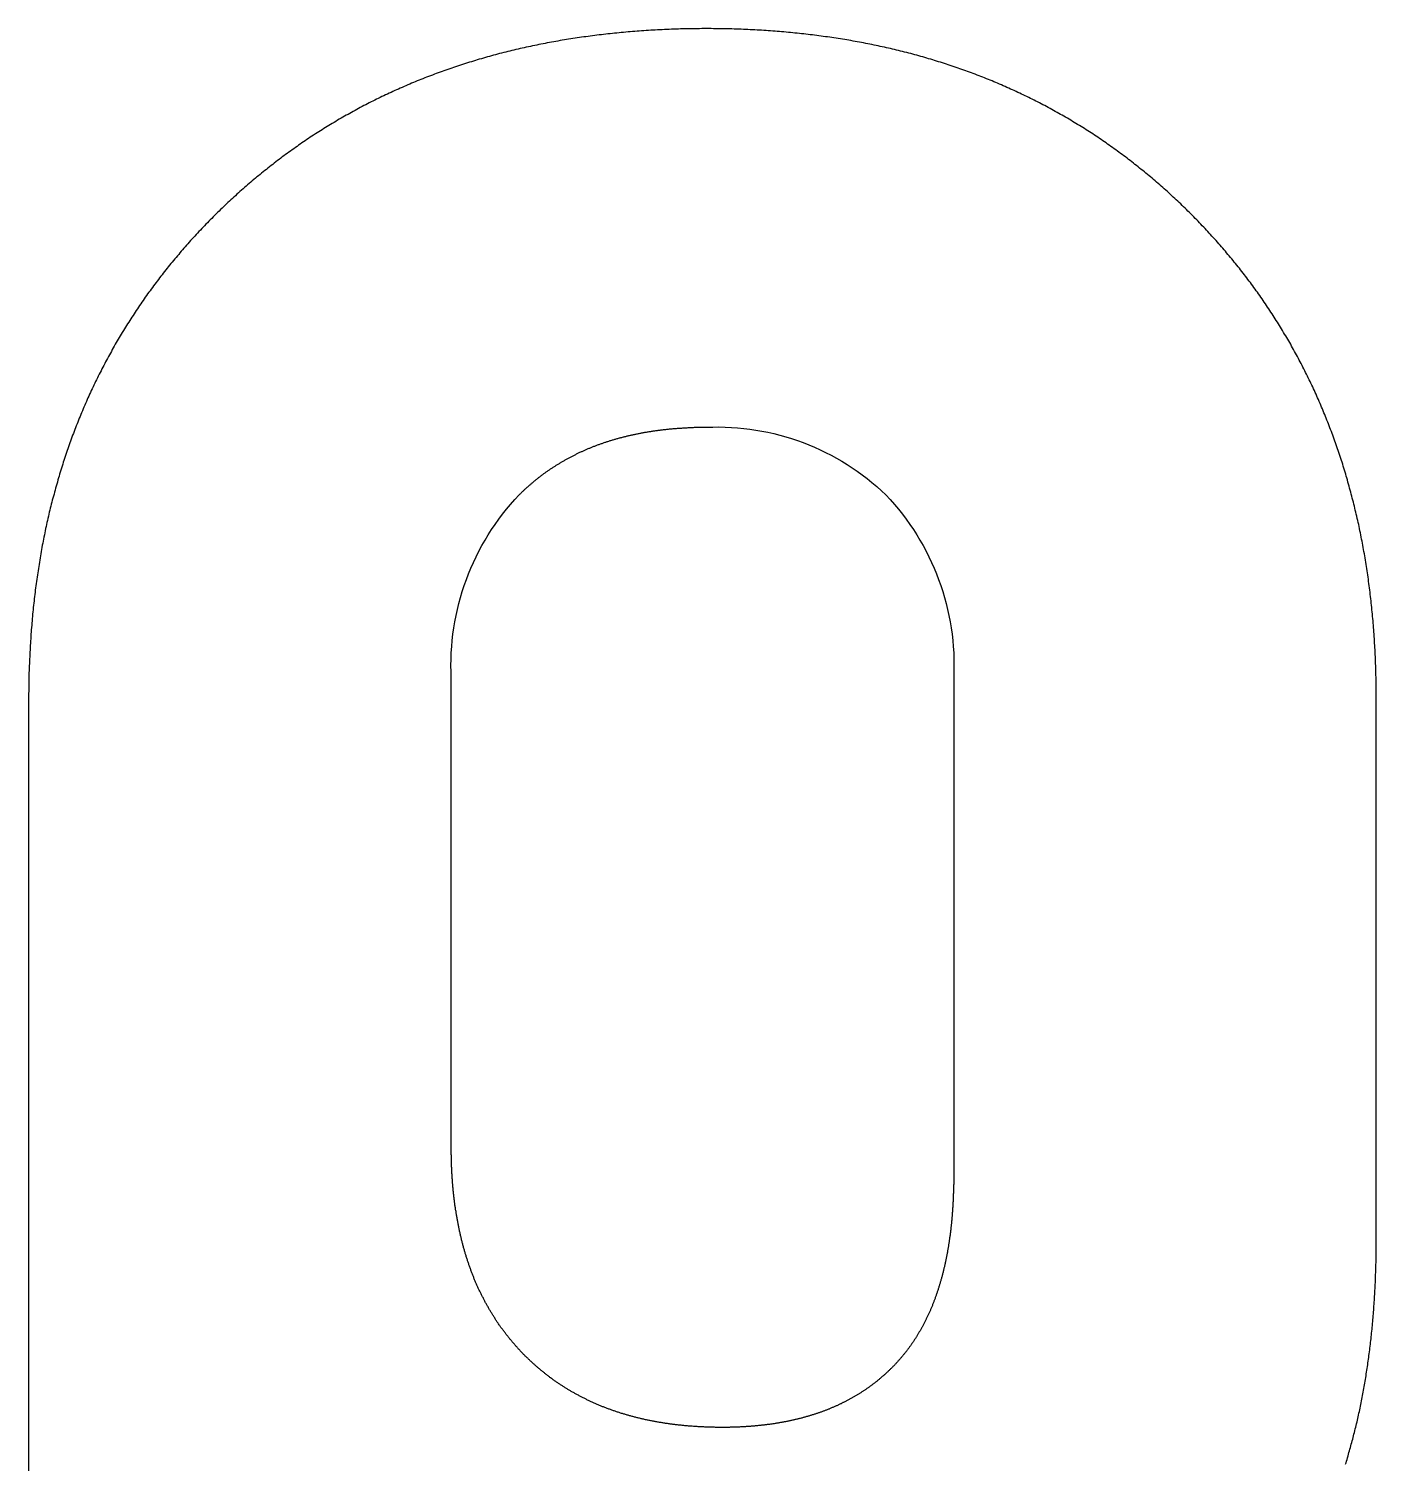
# Model space of a CAD drawing. Header units: millimetres. Extents: x -1211 to -100, y -1155 to 1320.
# Drawn here: x -261.18 to -249.1, y -605.46 to -592.61 of the extents above; entities that cross this region are included whole.
import ezdxf

# ---------------------------------------------------------------- set-up
doc = ezdxf.new("R2010")
doc.units = ezdxf.units.MM
doc.layers.get('0').update_dxf_attribs({"lineweight": 25, "true_color": 0xffffff})

msp = doc.modelspace()

# ---------------------------------------------------------------- linework, layer by layer
at = {"color": 5, "true_color": 0x0000ff, "flags": 128}
msp.add_lwpolyline([(-249.379, -605.472), (-249.375, -605.458), (-249.37, -605.443), (-249.366, -605.428), (-249.362, -605.413), (-249.357, -605.398), (-249.353, -605.383), (-249.349, -605.368), (-249.344, -605.353), (-249.34, -605.338), (-249.336, -605.323), (-249.332, -605.308), (-249.328, -605.293), (-249.323, -605.278), (-249.319, -605.262), (-249.315, -605.247), (-249.311, -605.232), (-249.308, -605.217), (-249.304, -605.201), (-249.3, -605.186), (-249.296, -605.171), (-249.292, -605.155), (-249.288, -605.14), (-249.285, -605.124), (-249.281, -605.109), (-249.277, -605.093), (-249.274, -605.078), (-249.27, -605.062), (-249.267, -605.046), (-249.263, -605.031), (-249.26, -605.015), (-249.256, -604.999), (-249.253, -604.984), (-249.25, -604.968), (-249.246, -604.952), (-249.243, -604.936), (-249.24, -604.921), (-249.237, -604.905), (-249.234, -604.889), (-249.231, -604.873), (-249.228, -604.857), (-249.225, -604.841), (-249.222, -604.825), (-249.219, -604.809), (-249.216, -604.793), (-249.213, -604.776), (-249.21, -604.76), (-249.207, -604.744), (-249.204, -604.728), (-249.202, -604.712), (-249.199, -604.695), (-249.196, -604.679), (-249.194, -604.663), (-249.191, -604.646), (-249.189, -604.63), (-249.186, -604.614), (-249.184, -604.597), (-249.181, -604.581), (-249.179, -604.564), (-249.176, -604.548), (-249.174, -604.531), (-249.172, -604.514), (-249.17, -604.498), (-249.167, -604.481), (-249.165, -604.464), (-249.163, -604.448), (-249.161, -604.431), (-249.159, -604.414), (-249.157, -604.397), (-249.155, -604.381), (-249.153, -604.364), (-249.151, -604.347), (-249.149, -604.33), (-249.148, -604.313), (-249.146, -604.296), (-249.144, -604.279), (-249.142, -604.262), (-249.141, -604.245), (-249.139, -604.228), (-249.137, -604.211), (-249.136, -604.193), (-249.134, -604.176), (-249.133, -604.159), (-249.131, -604.142), (-249.13, -604.124), (-249.129, -604.107), (-249.127, -604.09), (-249.126, -604.072), (-249.125, -604.055), (-249.123, -604.037), (-249.122, -604.02), (-249.121, -604.002), (-249.12, -603.985), (-249.119, -603.967), (-249.118, -603.95), (-249.117, -603.932), (-249.116, -603.915), (-249.115, -603.897), (-249.114, -603.879), (-249.113, -603.861), (-249.112, -603.844), (-249.112, -603.826), (-249.111, -603.808), (-249.11, -603.79), (-249.11, -603.772), (-249.109, -603.754), (-249.108, -603.736), (-249.108, -603.718), (-249.107, -603.7), (-249.107, -603.682), (-249.106, -603.664), (-249.106, -603.646), (-249.106, -603.628), (-249.105, -603.61), (-249.105, -603.592), (-249.105, -603.573), (-249.105, -603.555), (-249.104, -603.537), (-249.104, -603.519), (-249.104, -603.5), (-249.104, -603.482), (-249.104, -603.464), (-249.104, -598.606), (-249.104, -598.585), (-249.104, -598.565), (-249.104, -598.544), (-249.105, -598.523), (-249.105, -598.502), (-249.105, -598.481), (-249.105, -598.461), (-249.106, -598.44), (-249.106, -598.419), (-249.107, -598.399), (-249.107, -598.378), (-249.108, -598.357), (-249.108, -598.337), (-249.109, -598.316), (-249.11, -598.296), (-249.111, -598.276), (-249.112, -598.255), (-249.112, -598.235), (-249.113, -598.214), (-249.114, -598.194), (-249.115, -598.174), (-249.116, -598.153), (-249.118, -598.133), (-249.119, -598.113), (-249.12, -598.093), (-249.121, -598.073), (-249.123, -598.053), (-249.124, -598.033), (-249.126, -598.013), (-249.127, -597.993), (-249.129, -597.973), (-249.13, -597.953), (-249.132, -597.933), (-249.133, -597.913), (-249.135, -597.893), (-249.137, -597.873), (-249.139, -597.853), (-249.141, -597.834), (-249.143, -597.814), (-249.145, -597.794), (-249.147, -597.774), (-249.149, -597.755), (-249.151, -597.735), (-249.153, -597.716), (-249.156, -597.696), (-249.158, -597.677), (-249.16, -597.657), (-249.163, -597.638), (-249.165, -597.618), (-249.168, -597.599), (-249.17, -597.58), (-249.173, -597.56), (-249.175, -597.541), (-249.178, -597.522), (-249.181, -597.502), (-249.184, -597.483), (-249.187, -597.464), (-249.189, -597.445), (-249.192, -597.426), (-249.195, -597.407), (-249.198, -597.388), (-249.202, -597.369), (-249.205, -597.35), (-249.208, -597.331), (-249.211, -597.312), (-249.215, -597.293), (-249.218, -597.274), (-249.221, -597.255), (-249.225, -597.236), (-249.228, -597.218), (-249.232, -597.199), (-249.236, -597.18), (-249.239, -597.162), (-249.243, -597.143), (-249.247, -597.124), (-249.251, -597.106), (-249.254, -597.087), (-249.258, -597.069), (-249.262, -597.05), (-249.266, -597.032), (-249.27, -597.013), (-249.275, -596.995), (-249.279, -596.976), (-249.283, -596.958), (-249.287, -596.94), (-249.292, -596.922), (-249.296, -596.903), (-249.3, -596.885), (-249.305, -596.867), (-249.309, -596.849), (-249.314, -596.831), (-249.319, -596.813), (-249.323, -596.795), (-249.328, -596.777), (-249.333, -596.759), (-249.338, -596.741), (-249.343, -596.723), (-249.348, -596.705), (-249.353, -596.687), (-249.358, -596.669), (-249.363, -596.651), (-249.368, -596.633), (-249.373, -596.616), (-249.378, -596.598), (-249.384, -596.58), (-249.389, -596.563), (-249.394, -596.545), (-249.4, -596.527), (-249.405, -596.51), (-249.411, -596.492), (-249.416, -596.475), (-249.422, -596.457), (-249.428, -596.44), (-249.434, -596.423), (-249.439, -596.405), (-249.445, -596.388), (-249.451, -596.371), (-249.457, -596.353), (-249.463, -596.336), (-249.469, -596.319), (-249.475, -596.302), (-249.481, -596.285), (-249.488, -596.267), (-249.494, -596.25), (-249.5, -596.233), (-249.506, -596.216), (-249.513, -596.199), (-249.519, -596.182), (-249.526, -596.165), (-249.532, -596.148), (-249.539, -596.132), (-249.546, -596.115), (-249.552, -596.098), (-249.559, -596.081), (-249.566, -596.064), (-249.573, -596.048), (-249.58, -596.031), (-249.587, -596.014), (-249.594, -595.998), (-249.601, -595.981), (-249.608, -595.965), (-249.615, -595.948), (-249.622, -595.931), (-249.63, -595.915), (-249.637, -595.899), (-249.644, -595.882), (-249.652, -595.866), (-249.659, -595.849), (-249.667, -595.833), (-249.674, -595.817), (-249.682, -595.801), (-249.69, -595.784), (-249.697, -595.768), (-249.705, -595.752), (-249.713, -595.736), (-249.721, -595.72), (-249.729, -595.704), (-249.737, -595.688), (-249.745, -595.672), (-249.753, -595.656), (-249.761, -595.64), (-249.769, -595.624), (-249.777, -595.608), (-249.786, -595.592), (-249.794, -595.576), (-249.802, -595.561), (-249.811, -595.545), (-249.819, -595.529), (-249.828, -595.513), (-249.837, -595.498), (-249.845, -595.482), (-249.854, -595.467), (-249.863, -595.451), (-249.871, -595.435), (-249.88, -595.42), (-249.889, -595.404), (-249.898, -595.389), (-249.907, -595.374), (-249.916, -595.358), (-249.925, -595.343), (-249.934, -595.328), (-249.944, -595.312), (-249.953, -595.297), (-249.962, -595.282), (-249.971, -595.267), (-249.981, -595.251), (-249.99, -595.236), (-250, -595.221), (-250.009, -595.206), (-250.019, -595.191), (-250.029, -595.176), (-250.038, -595.161), (-250.048, -595.146), (-250.058, -595.131), (-250.068, -595.116), (-250.078, -595.101), (-250.088, -595.087), (-250.098, -595.072), (-250.108, -595.057), (-250.118, -595.042), (-250.128, -595.028), (-250.138, -595.013), (-250.148, -594.998), (-250.159, -594.984), (-250.169, -594.969), (-250.18, -594.955), (-250.19, -594.94), (-250.201, -594.926), (-250.211, -594.911), (-250.222, -594.897), (-250.232, -594.882), (-250.243, -594.868), (-250.254, -594.854), (-250.265, -594.839), (-250.276, -594.825), (-250.286, -594.811), (-250.297, -594.797), (-250.308, -594.783), (-250.32, -594.768), (-250.331, -594.754), (-250.342, -594.74), (-250.353, -594.726), (-250.364, -594.712), (-250.376, -594.698), (-250.387, -594.684), (-250.398, -594.67), (-250.41, -594.656), (-250.421, -594.643), (-250.433, -594.629), (-250.445, -594.615), (-250.456, -594.601), (-250.468, -594.587), (-250.48, -594.574), (-250.492, -594.56), (-250.504, -594.546), (-250.516, -594.533), (-250.528, -594.519), (-250.54, -594.506), (-250.552, -594.492), (-250.564, -594.479), (-250.576, -594.465), (-250.588, -594.452), (-250.601, -594.438), (-250.613, -594.425), (-250.625, -594.412), (-250.638, -594.398), (-250.65, -594.385), (-250.663, -594.372), (-250.675, -594.359), (-250.688, -594.345), (-250.701, -594.332), (-250.713, -594.319), (-250.726, -594.306), (-250.739, -594.293), (-250.752, -594.28), (-250.765, -594.267), (-250.778, -594.254), (-250.791, -594.241), (-250.804, -594.228), (-250.817, -594.216), (-250.83, -594.203), (-250.843, -594.19), (-250.856, -594.177), (-250.87, -594.165), (-250.883, -594.152), (-250.896, -594.14), (-250.91, -594.127), (-250.923, -594.115), (-250.936, -594.103), (-250.95, -594.09), (-250.963, -594.078), (-250.976, -594.066), (-250.99, -594.054), (-251.003, -594.042), (-251.017, -594.03), (-251.031, -594.018), (-251.044, -594.006), (-251.058, -593.994), (-251.072, -593.982), (-251.085, -593.97), (-251.099, -593.959), (-251.113, -593.947), (-251.127, -593.935), (-251.14, -593.924), (-251.154, -593.912), (-251.168, -593.901), (-251.182, -593.889), (-251.196, -593.878), (-251.21, -593.867), (-251.224, -593.855), (-251.238, -593.844), (-251.252, -593.833), (-251.266, -593.822), (-251.28, -593.811), (-251.295, -593.8), (-251.309, -593.789), (-251.323, -593.778), (-251.337, -593.767), (-251.352, -593.756), (-251.366, -593.745), (-251.38, -593.735), (-251.395, -593.724), (-251.409, -593.713), (-251.423, -593.703), (-251.438, -593.692), (-251.452, -593.682), (-251.467, -593.671), (-251.482, -593.661), (-251.496, -593.651), (-251.511, -593.64), (-251.525, -593.63), (-251.54, -593.62), (-251.555, -593.61), (-251.57, -593.6), (-251.584, -593.59), (-251.599, -593.58), (-251.614, -593.57), (-251.629, -593.56), (-251.644, -593.55), (-251.659, -593.541), (-251.674, -593.531), (-251.689, -593.521), (-251.704, -593.512), (-251.719, -593.502), (-251.734, -593.492), (-251.749, -593.483), (-251.764, -593.474), (-251.78, -593.464), (-251.795, -593.455), (-251.81, -593.446), (-251.825, -593.437), (-251.841, -593.427), (-251.856, -593.418), (-251.871, -593.409), (-251.887, -593.4), (-251.902, -593.391), (-251.918, -593.382), (-251.933, -593.374), (-251.949, -593.365), (-251.964, -593.356), (-251.98, -593.347), (-251.996, -593.339), (-252.011, -593.33), (-252.027, -593.322), (-252.043, -593.313), (-252.058, -593.305), (-252.074, -593.296), (-252.09, -593.288), (-252.106, -593.28), (-252.122, -593.271), (-252.138, -593.263), (-252.154, -593.255), (-252.17, -593.247), (-252.186, -593.239), (-252.202, -593.231), (-252.218, -593.223), (-252.234, -593.215), (-252.25, -593.207), (-252.266, -593.2), (-252.282, -593.192), (-252.298, -593.184), (-252.315, -593.177), (-252.331, -593.169), (-252.347, -593.161), (-252.364, -593.154), (-252.38, -593.147), (-252.396, -593.139), (-252.413, -593.132), (-252.429, -593.125), (-252.446, -593.117), (-252.462, -593.11), (-252.479, -593.103), (-252.496, -593.096), (-252.512, -593.089), (-252.529, -593.082), (-252.545, -593.075), (-252.562, -593.068), (-252.579, -593.061), (-252.596, -593.055), (-252.613, -593.048), (-252.629, -593.041), (-252.646, -593.035), (-252.663, -593.028), (-252.68, -593.022), (-252.697, -593.015), (-252.714, -593.009), (-252.731, -593.002), (-252.748, -592.996), (-252.765, -592.99), (-252.782, -592.984), (-252.799, -592.977), (-252.817, -592.971), (-252.834, -592.965), (-252.851, -592.959), (-252.868, -592.953), (-252.886, -592.947), (-252.903, -592.941), (-252.92, -592.936), (-252.938, -592.93), (-252.955, -592.924), (-252.973, -592.919), (-252.99, -592.913), (-253.008, -592.907), (-253.025, -592.902), (-253.043, -592.896), (-253.061, -592.891), (-253.078, -592.886), (-253.096, -592.88), (-253.114, -592.875), (-253.131, -592.87), (-253.149, -592.865), (-253.167, -592.86), (-253.185, -592.855), (-253.203, -592.85), (-253.22, -592.845), (-253.238, -592.84), (-253.256, -592.835), (-253.274, -592.83), (-253.292, -592.826), (-253.31, -592.821), (-253.329, -592.816), (-253.347, -592.812), (-253.365, -592.807), (-253.383, -592.803), (-253.401, -592.798), (-253.419, -592.794), (-253.438, -592.789), (-253.456, -592.785), (-253.474, -592.781), (-253.493, -592.777), (-253.511, -592.773), (-253.529, -592.769), (-253.548, -592.765), (-253.566, -592.761), (-253.585, -592.757), (-253.603, -592.753), (-253.622, -592.749), (-253.641, -592.745), (-253.659, -592.741), (-253.678, -592.738), (-253.697, -592.734), (-253.715, -592.731), (-253.734, -592.727), (-253.753, -592.724), (-253.772, -592.72), (-253.791, -592.717), (-253.81, -592.713), (-253.829, -592.71), (-253.847, -592.707), (-253.866, -592.704), (-253.885, -592.701), (-253.905, -592.698), (-253.924, -592.695), (-253.943, -592.692), (-253.962, -592.689), (-253.981, -592.686), (-254, -592.683), (-254.019, -592.68), (-254.039, -592.678), (-254.058, -592.675), (-254.077, -592.672), (-254.097, -592.67), (-254.116, -592.667), (-254.136, -592.665), (-254.155, -592.662), (-254.174, -592.66), (-254.194, -592.658), (-254.214, -592.655), (-254.233, -592.653), (-254.253, -592.651), (-254.272, -592.649), (-254.292, -592.647), (-254.312, -592.645), (-254.331, -592.643), (-254.351, -592.641), (-254.371, -592.639), (-254.391, -592.637), (-254.411, -592.636), (-254.431, -592.634), (-254.45, -592.632), (-254.47, -592.631), (-254.49, -592.629), (-254.51, -592.628), (-254.53, -592.626), (-254.551, -592.625), (-254.571, -592.623), (-254.591, -592.622), (-254.611, -592.621), (-254.631, -592.62), (-254.651, -592.619), (-254.672, -592.618), (-254.692, -592.616), (-254.712, -592.616), (-254.733, -592.615), (-254.753, -592.614), (-254.773, -592.613), (-254.794, -592.612), (-254.814, -592.611), (-254.835, -592.611), (-254.855, -592.61), (-254.876, -592.609), (-254.896, -592.609), (-254.917, -592.608), (-254.938, -592.608), (-254.958, -592.608), (-254.979, -592.607), (-255, -592.607), (-255.021, -592.607), (-255.042, -592.607), (-255.062, -592.606), (-255.083, -592.606), (-255.104, -592.606), (-255.125, -592.606), (-255.147, -592.606), (-255.168, -592.607), (-255.189, -592.607), (-255.21, -592.607), (-255.231, -592.607), (-255.252, -592.608), (-255.273, -592.608), (-255.294, -592.608), (-255.315, -592.609), (-255.336, -592.609), (-255.356, -592.61), (-255.377, -592.611), (-255.398, -592.611), (-255.419, -592.612), (-255.439, -592.613), (-255.46, -592.614), (-255.481, -592.615), (-255.501, -592.616), (-255.522, -592.616), (-255.543, -592.618), (-255.563, -592.619), (-255.584, -592.62), (-255.604, -592.621), (-255.624, -592.622), (-255.645, -592.623), (-255.665, -592.625), (-255.686, -592.626), (-255.706, -592.628), (-255.726, -592.629), (-255.746, -592.631), (-255.767, -592.632), (-255.787, -592.634), (-255.807, -592.636), (-255.827, -592.637), (-255.847, -592.639), (-255.867, -592.641), (-255.887, -592.643), (-255.907, -592.645), (-255.927, -592.647), (-255.947, -592.649), (-255.967, -592.651), (-255.987, -592.653), (-256.007, -592.655), (-256.026, -592.658), (-256.046, -592.66), (-256.066, -592.662), (-256.086, -592.665), (-256.105, -592.667), (-256.125, -592.67), (-256.145, -592.672), (-256.164, -592.675), (-256.184, -592.678), (-256.203, -592.68), (-256.223, -592.683), (-256.242, -592.686), (-256.262, -592.689), (-256.281, -592.692), (-256.3, -592.695), (-256.32, -592.698), (-256.339, -592.701), (-256.358, -592.704), (-256.377, -592.707), (-256.397, -592.71), (-256.416, -592.713), (-256.435, -592.717), (-256.454, -592.72), (-256.473, -592.724), (-256.492, -592.727), (-256.511, -592.731), (-256.53, -592.734), (-256.549, -592.738), (-256.568, -592.741), (-256.587, -592.745), (-256.606, -592.749), (-256.625, -592.753), (-256.643, -592.757), (-256.662, -592.761), (-256.681, -592.765), (-256.699, -592.769), (-256.718, -592.773), (-256.737, -592.777), (-256.755, -592.781), (-256.774, -592.785), (-256.792, -592.789), (-256.811, -592.794), (-256.829, -592.798), (-256.848, -592.803), (-256.866, -592.807), (-256.885, -592.812), (-256.903, -592.816), (-256.921, -592.821), (-256.94, -592.826), (-256.958, -592.83), (-256.976, -592.835), (-256.994, -592.84), (-257.012, -592.845), (-257.031, -592.85), (-257.049, -592.855), (-257.067, -592.86), (-257.085, -592.865), (-257.103, -592.87), (-257.121, -592.875), (-257.139, -592.88), (-257.157, -592.886), (-257.174, -592.891), (-257.192, -592.896), (-257.21, -592.902), (-257.228, -592.907), (-257.246, -592.913), (-257.263, -592.919), (-257.281, -592.924), (-257.299, -592.93), (-257.316, -592.936), (-257.334, -592.941), (-257.351, -592.947), (-257.369, -592.953), (-257.386, -592.959), (-257.404, -592.965), (-257.421, -592.971), (-257.439, -592.977), (-257.456, -592.984), (-257.473, -592.99), (-257.491, -592.996), (-257.508, -593.002), (-257.525, -593.009), (-257.542, -593.015), (-257.56, -593.022), (-257.577, -593.028), (-257.594, -593.035), (-257.611, -593.041), (-257.628, -593.048), (-257.645, -593.055), (-257.662, -593.061), (-257.679, -593.068), (-257.696, -593.075), (-257.713, -593.082), (-257.73, -593.089), (-257.746, -593.096), (-257.763, -593.103), (-257.78, -593.11), (-257.797, -593.117), (-257.813, -593.125), (-257.83, -593.132), (-257.847, -593.139), (-257.863, -593.147), (-257.88, -593.154), (-257.896, -593.161), (-257.913, -593.169), (-257.929, -593.177), (-257.946, -593.184), (-257.962, -593.192), (-257.979, -593.2), (-257.995, -593.207), (-258.011, -593.215), (-258.028, -593.223), (-258.044, -593.231), (-258.06, -593.239), (-258.076, -593.247), (-258.092, -593.255), (-258.109, -593.263), (-258.125, -593.271), (-258.141, -593.28), (-258.157, -593.288), (-258.173, -593.296), (-258.189, -593.305), (-258.205, -593.313), (-258.221, -593.322), (-258.237, -593.33), (-258.252, -593.339), (-258.268, -593.347), (-258.284, -593.356), (-258.3, -593.365), (-258.315, -593.374), (-258.331, -593.382), (-258.347, -593.391), (-258.362, -593.4), (-258.378, -593.409), (-258.394, -593.418), (-258.409, -593.427), (-258.425, -593.437), (-258.44, -593.446), (-258.456, -593.455), (-258.471, -593.464), (-258.486, -593.474), (-258.502, -593.483), (-258.517, -593.492), (-258.532, -593.502), (-258.547, -593.512), (-258.563, -593.521), (-258.578, -593.531), (-258.593, -593.541), (-258.608, -593.55), (-258.623, -593.56), (-258.638, -593.57), (-258.653, -593.58), (-258.668, -593.59), (-258.683, -593.6), (-258.698, -593.61), (-258.713, -593.62), (-258.728, -593.63), (-258.743, -593.64), (-258.758, -593.651), (-258.772, -593.661), (-258.787, -593.671), (-258.802, -593.682), (-258.817, -593.692), (-258.831, -593.703), (-258.846, -593.713), (-258.86, -593.724), (-258.875, -593.735), (-258.889, -593.745), (-258.904, -593.756), (-258.918, -593.767), (-258.933, -593.778), (-258.947, -593.789), (-258.962, -593.8), (-258.976, -593.811), (-258.99, -593.822), (-259.004, -593.833), (-259.019, -593.844), (-259.033, -593.855), (-259.047, -593.867), (-259.061, -593.878), (-259.075, -593.889), (-259.089, -593.901), (-259.103, -593.912), (-259.117, -593.924), (-259.131, -593.935), (-259.145, -593.947), (-259.159, -593.959), (-259.173, -593.97), (-259.187, -593.982), (-259.201, -593.994), (-259.215, -594.006), (-259.228, -594.018), (-259.242, -594.03), (-259.256, -594.042), (-259.27, -594.054), (-259.283, -594.066), (-259.297, -594.078), (-259.31, -594.09), (-259.324, -594.103), (-259.337, -594.115), (-259.351, -594.127), (-259.364, -594.14), (-259.378, -594.152), (-259.391, -594.165), (-259.404, -594.177), (-259.418, -594.19), (-259.431, -594.203), (-259.444, -594.216), (-259.458, -594.228), (-259.471, -594.241), (-259.484, -594.254), (-259.497, -594.267), (-259.51, -594.28), (-259.523, -594.293), (-259.536, -594.306), (-259.549, -594.319), (-259.562, -594.332), (-259.575, -594.345), (-259.588, -594.359), (-259.6, -594.372), (-259.613, -594.385), (-259.626, -594.398), (-259.638, -594.412), (-259.651, -594.425), (-259.663, -594.438), (-259.676, -594.452), (-259.688, -594.465), (-259.7, -594.479), (-259.713, -594.492), (-259.725, -594.506), (-259.737, -594.519), (-259.749, -594.533), (-259.761, -594.546), (-259.773, -594.56), (-259.785, -594.574), (-259.797, -594.587), (-259.809, -594.601), (-259.821, -594.615), (-259.832, -594.629), (-259.844, -594.643), (-259.856, -594.656), (-259.867, -594.67), (-259.879, -594.684), (-259.89, -594.698), (-259.902, -594.712), (-259.913, -594.726), (-259.925, -594.74), (-259.936, -594.754), (-259.947, -594.768), (-259.958, -594.783), (-259.97, -594.797), (-259.981, -594.811), (-259.992, -594.825), (-260.003, -594.839), (-260.014, -594.854), (-260.024, -594.868), (-260.035, -594.882), (-260.046, -594.897), (-260.057, -594.911), (-260.068, -594.926), (-260.078, -594.94), (-260.089, -594.955), (-260.099, -594.969), (-260.11, -594.984), (-260.12, -594.998), (-260.131, -595.013), (-260.141, -595.028), (-260.151, -595.042), (-260.161, -595.057), (-260.171, -595.072), (-260.182, -595.087), (-260.192, -595.101), (-260.202, -595.116), (-260.212, -595.131), (-260.222, -595.146), (-260.231, -595.161), (-260.241, -595.176), (-260.251, -595.191), (-260.261, -595.206), (-260.27, -595.221), (-260.28, -595.236), (-260.29, -595.251), (-260.299, -595.267), (-260.308, -595.282), (-260.318, -595.297), (-260.327, -595.312), (-260.337, -595.328), (-260.346, -595.343), (-260.355, -595.358), (-260.364, -595.374), (-260.373, -595.389), (-260.382, -595.404), (-260.391, -595.42), (-260.4, -595.435), (-260.409, -595.451), (-260.418, -595.467), (-260.427, -595.482), (-260.435, -595.498), (-260.444, -595.513), (-260.453, -595.529), (-260.461, -595.545), (-260.47, -595.561), (-260.478, -595.576), (-260.487, -595.592), (-260.495, -595.608), (-260.503, -595.624), (-260.512, -595.64), (-260.52, -595.656), (-260.528, -595.672), (-260.536, -595.688), (-260.544, -595.704), (-260.552, -595.72), (-260.56, -595.736), (-260.568, -595.752), (-260.576, -595.768), (-260.584, -595.784), (-260.592, -595.801), (-260.599, -595.817), (-260.607, -595.833), (-260.615, -595.849), (-260.622, -595.866), (-260.63, -595.882), (-260.637, -595.899), (-260.645, -595.915), (-260.652, -595.931), (-260.659, -595.948), (-260.666, -595.965), (-260.674, -595.981), (-260.681, -595.998), (-260.688, -596.014), (-260.695, -596.031), (-260.702, -596.048), (-260.709, -596.064), (-260.716, -596.081), (-260.723, -596.098), (-260.729, -596.115), (-260.736, -596.132), (-260.743, -596.148), (-260.749, -596.165), (-260.756, -596.182), (-260.763, -596.199), (-260.769, -596.216), (-260.775, -596.233), (-260.782, -596.25), (-260.788, -596.267), (-260.794, -596.285), (-260.801, -596.302), (-260.807, -596.319), (-260.813, -596.336), (-260.819, -596.353), (-260.825, -596.371), (-260.831, -596.388), (-260.837, -596.405), (-260.843, -596.423), (-260.849, -596.44), (-260.854, -596.457), (-260.86, -596.475), (-260.866, -596.492), (-260.871, -596.51), (-260.877, -596.527), (-260.882, -596.545), (-260.888, -596.563), (-260.893, -596.58), (-260.899, -596.598), (-260.904, -596.616), (-260.909, -596.633), (-260.914, -596.651), (-260.919, -596.669), (-260.925, -596.687), (-260.93, -596.705), (-260.935, -596.723), (-260.94, -596.741), (-260.944, -596.759), (-260.949, -596.777), (-260.954, -596.795), (-260.959, -596.813), (-260.964, -596.831), (-260.968, -596.849), (-260.973, -596.867), (-260.977, -596.885), (-260.982, -596.903), (-260.986, -596.922), (-260.991, -596.94), (-260.995, -596.958), (-260.999, -596.976), (-261.003, -596.995), (-261.008, -597.013), (-261.012, -597.032), (-261.016, -597.05), (-261.02, -597.069), (-261.024, -597.087), (-261.028, -597.106), (-261.032, -597.124), (-261.035, -597.143), (-261.039, -597.162), (-261.043, -597.18), (-261.047, -597.199), (-261.05, -597.218), (-261.054, -597.236), (-261.057, -597.255), (-261.061, -597.274), (-261.064, -597.293), (-261.067, -597.312), (-261.071, -597.331), (-261.074, -597.35), (-261.077, -597.369), (-261.08, -597.388), (-261.083, -597.407), (-261.086, -597.426), (-261.089, -597.445), (-261.092, -597.464), (-261.095, -597.483), (-261.098, -597.502), (-261.101, -597.522), (-261.104, -597.541), (-261.106, -597.56), (-261.109, -597.58), (-261.112, -597.599), (-261.114, -597.618), (-261.117, -597.638), (-261.119, -597.657), (-261.121, -597.677), (-261.124, -597.696), (-261.126, -597.716), (-261.128, -597.735), (-261.13, -597.755), (-261.133, -597.774), (-261.135, -597.794), (-261.137, -597.814), (-261.139, -597.834), (-261.141, -597.853), (-261.142, -597.873), (-261.144, -597.893), (-261.146, -597.913), (-261.148, -597.933), (-261.149, -597.953), (-261.151, -597.973), (-261.153, -597.993), (-261.154, -598.013), (-261.156, -598.033), (-261.157, -598.053), (-261.158, -598.073), (-261.16, -598.093), (-261.161, -598.113), (-261.162, -598.133), (-261.163, -598.153), (-261.164, -598.174), (-261.165, -598.194), (-261.166, -598.214), (-261.167, -598.235), (-261.168, -598.255), (-261.169, -598.276), (-261.17, -598.296), (-261.171, -598.316), (-261.171, -598.337), (-261.172, -598.357), (-261.173, -598.378), (-261.173, -598.399), (-261.174, -598.419), (-261.174, -598.44), (-261.174, -598.461), (-261.175, -598.481), (-261.175, -598.502), (-261.175, -598.523), (-261.175, -598.544), (-261.176, -598.565), (-261.176, -598.585), (-261.176, -598.606), (-261.176, -612.321)], dxfattribs=at)
msp.add_lwpolyline([(-255.104, -596.178, -0.206096), (-253.497, -596.785, -0.205579), (-252.89, -598.428), (-252.89, -602.892), (-252.89, -602.901), (-252.89, -602.91), (-252.89, -602.919), (-252.89, -602.928), (-252.89, -602.936), (-252.89, -602.945), (-252.89, -602.954), (-252.89, -602.963), (-252.891, -602.972), (-252.891, -602.98), (-252.891, -602.989), (-252.891, -602.998), (-252.891, -603.007), (-252.892, -603.015), (-252.892, -603.024), (-252.892, -603.033), (-252.892, -603.041), (-252.893, -603.05), (-252.893, -603.058), (-252.893, -603.067), (-252.894, -603.076), (-252.894, -603.084), (-252.894, -603.093), (-252.895, -603.101), (-252.895, -603.11), (-252.895, -603.118), (-252.896, -603.127), (-252.896, -603.135), (-252.897, -603.143), (-252.897, -603.152), (-252.898, -603.16), (-252.898, -603.169), (-252.899, -603.177), (-252.899, -603.185), (-252.9, -603.194), (-252.9, -603.202), (-252.901, -603.21), (-252.902, -603.218), (-252.902, -603.227), (-252.903, -603.235), (-252.904, -603.243), (-252.904, -603.251), (-252.905, -603.259), (-252.906, -603.268), (-252.906, -603.276), (-252.907, -603.284), (-252.908, -603.292), (-252.909, -603.3), (-252.91, -603.308), (-252.91, -603.316), (-252.911, -603.324), (-252.912, -603.332), (-252.913, -603.34), (-252.914, -603.348), (-252.915, -603.356), (-252.916, -603.364), (-252.916, -603.372), (-252.917, -603.38), (-252.918, -603.388), (-252.919, -603.395), (-252.92, -603.403), (-252.921, -603.411), (-252.922, -603.419), (-252.923, -603.427), (-252.924, -603.434), (-252.926, -603.442), (-252.927, -603.45), (-252.928, -603.458), (-252.929, -603.465), (-252.93, -603.473), (-252.931, -603.481), (-252.932, -603.488), (-252.933, -603.496), (-252.935, -603.504), (-252.936, -603.511), (-252.937, -603.519), (-252.938, -603.526), (-252.94, -603.534), (-252.941, -603.541), (-252.942, -603.549), (-252.944, -603.556), (-252.945, -603.564), (-252.946, -603.571), (-252.948, -603.579), (-252.949, -603.586), (-252.95, -603.593), (-252.952, -603.601), (-252.953, -603.608), (-252.955, -603.615), (-252.956, -603.623), (-252.958, -603.63), (-252.959, -603.637), (-252.961, -603.645), (-252.962, -603.652), (-252.964, -603.659), (-252.965, -603.666), (-252.967, -603.674), (-252.968, -603.681), (-252.97, -603.688), (-252.972, -603.695), (-252.973, -603.702), (-252.975, -603.709), (-252.977, -603.716), (-252.978, -603.723), (-252.98, -603.73), (-252.982, -603.737), (-252.983, -603.744), (-252.985, -603.751), (-252.987, -603.758), (-252.989, -603.765), (-252.991, -603.772), (-252.992, -603.779), (-252.994, -603.786), (-252.996, -603.793), (-252.998, -603.8), (-253, -603.807), (-253.002, -603.814), (-253.004, -603.82), (-253.006, -603.827), (-253.008, -603.834), (-253.01, -603.841), (-253.012, -603.848), (-253.014, -603.854), (-253.016, -603.861), (-253.018, -603.868), (-253.02, -603.874), (-253.022, -603.881), (-253.024, -603.888), (-253.026, -603.894), (-253.028, -603.901), (-253.03, -603.907), (-253.032, -603.914), (-253.035, -603.921), (-253.037, -603.927), (-253.039, -603.934), (-253.041, -603.94), (-253.043, -603.947), (-253.046, -603.953), (-253.048, -603.959), (-253.05, -603.966), (-253.052, -603.972), (-253.055, -603.979), (-253.057, -603.985), (-253.059, -603.991), (-253.062, -603.998), (-253.064, -604.004), (-253.067, -604.01), (-253.069, -604.017), (-253.071, -604.023), (-253.074, -604.029), (-253.076, -604.035), (-253.079, -604.041), (-253.081, -604.048), (-253.084, -604.054), (-253.086, -604.06), (-253.089, -604.066), (-253.091, -604.072), (-253.094, -604.078), (-253.097, -604.084), (-253.099, -604.09), (-253.102, -604.096), (-253.104, -604.103), (-253.107, -604.109), (-253.11, -604.115), (-253.112, -604.12), (-253.115, -604.126), (-253.118, -604.132), (-253.121, -604.138), (-253.123, -604.144), (-253.126, -604.15), (-253.129, -604.156), (-253.132, -604.162), (-253.135, -604.168), (-253.137, -604.173), (-253.14, -604.179), (-253.143, -604.185), (-253.146, -604.191), (-253.149, -604.196), (-253.152, -604.202), (-253.155, -604.208), (-253.158, -604.214), (-253.161, -604.219), (-253.164, -604.225), (-253.167, -604.231), (-253.17, -604.236), (-253.173, -604.242), (-253.176, -604.247), (-253.179, -604.253), (-253.182, -604.258), (-253.185, -604.264), (-253.188, -604.269), (-253.191, -604.275), (-253.194, -604.28), (-253.198, -604.286), (-253.201, -604.291), (-253.204, -604.297), (-253.207, -604.302), (-253.21, -604.307), (-253.214, -604.313), (-253.217, -604.318), (-253.22, -604.323), (-253.223, -604.329), (-253.227, -604.334), (-253.23, -604.339), (-253.233, -604.345), (-253.237, -604.35), (-253.24, -604.355), (-253.244, -604.36), (-253.247, -604.365), (-253.25, -604.371), (-253.254, -604.376), (-253.257, -604.381), (-253.261, -604.386), (-253.264, -604.391), (-253.268, -604.396), (-253.271, -604.401), (-253.275, -604.406), (-253.278, -604.411), (-253.282, -604.416), (-253.286, -604.421), (-253.289, -604.426), (-253.293, -604.431), (-253.296, -604.436), (-253.3, -604.441), (-253.304, -604.446), (-253.307, -604.451), (-253.311, -604.456), (-253.315, -604.46), (-253.319, -604.465), (-253.322, -604.47), (-253.326, -604.475), (-253.33, -604.48), (-253.334, -604.484), (-253.338, -604.489), (-253.341, -604.494), (-253.345, -604.498), (-253.349, -604.503), (-253.353, -604.508), (-253.357, -604.512), (-253.361, -604.517), (-253.365, -604.522), (-253.369, -604.526), (-253.373, -604.531), (-253.377, -604.535), (-253.381, -604.54), (-253.385, -604.544), (-253.389, -604.549), (-253.393, -604.553), (-253.397, -604.558), (-253.401, -604.562), (-253.405, -604.567), (-253.409, -604.571), (-253.413, -604.575), (-253.417, -604.58), (-253.421, -604.584), (-253.426, -604.589), (-253.43, -604.593), (-253.434, -604.597), (-253.438, -604.601), (-253.442, -604.606), (-253.447, -604.61), (-253.451, -604.614), (-253.455, -604.618), (-253.46, -604.623), (-253.464, -604.627), (-253.468, -604.631), (-253.473, -604.635), (-253.477, -604.639), (-253.481, -604.643), (-253.486, -604.647), (-253.49, -604.651), (-253.494, -604.656), (-253.499, -604.66), (-253.503, -604.664), (-253.508, -604.668), (-253.512, -604.672), (-253.517, -604.676), (-253.521, -604.68), (-253.526, -604.684), (-253.53, -604.687), (-253.535, -604.691), (-253.539, -604.695), (-253.544, -604.699), (-253.548, -604.703), (-253.553, -604.707), (-253.558, -604.711), (-253.562, -604.714), (-253.567, -604.718), (-253.571, -604.722), (-253.576, -604.726), (-253.581, -604.73), (-253.585, -604.733), (-253.59, -604.737), (-253.595, -604.741), (-253.6, -604.744), (-253.604, -604.748), (-253.609, -604.752), (-253.614, -604.755), (-253.619, -604.759), (-253.623, -604.762), (-253.628, -604.766), (-253.633, -604.77), (-253.638, -604.773), (-253.643, -604.777), (-253.648, -604.78), (-253.653, -604.784), (-253.657, -604.787), (-253.662, -604.791), (-253.667, -604.794), (-253.672, -604.797), (-253.677, -604.801), (-253.682, -604.804), (-253.687, -604.808), (-253.692, -604.811), (-253.697, -604.814), (-253.702, -604.818), (-253.707, -604.821), (-253.712, -604.824), (-253.717, -604.827), (-253.722, -604.831), (-253.728, -604.834), (-253.733, -604.837), (-253.738, -604.84), (-253.743, -604.844), (-253.748, -604.847), (-253.753, -604.85), (-253.758, -604.853), (-253.764, -604.856), (-253.769, -604.859), (-253.774, -604.862), (-253.779, -604.865), (-253.785, -604.868), (-253.79, -604.871), (-253.795, -604.874), (-253.8, -604.877), (-253.806, -604.88), (-253.811, -604.883), (-253.816, -604.886), (-253.822, -604.889), (-253.827, -604.892), (-253.833, -604.895), (-253.838, -604.898), (-253.843, -604.901), (-253.849, -604.904), (-253.854, -604.906), (-253.86, -604.909), (-253.865, -604.912), (-253.871, -604.915), (-253.876, -604.918), (-253.882, -604.92), (-253.887, -604.923), (-253.893, -604.926), (-253.898, -604.929), (-253.904, -604.931), (-253.909, -604.934), (-253.915, -604.937), (-253.921, -604.939), (-253.926, -604.942), (-253.932, -604.944), (-253.938, -604.947), (-253.943, -604.949), (-253.949, -604.952), (-253.955, -604.955), (-253.96, -604.957), (-253.966, -604.96), (-253.972, -604.962), (-253.977, -604.964), (-253.983, -604.967), (-253.989, -604.969), (-253.995, -604.972), (-254.001, -604.974), (-254.006, -604.977), (-254.012, -604.979), (-254.018, -604.981), (-254.024, -604.984), (-254.03, -604.986), (-254.036, -604.988), (-254.042, -604.99), (-254.048, -604.993), (-254.054, -604.995), (-254.059, -604.997), (-254.065, -604.999), (-254.071, -605.002), (-254.077, -605.004), (-254.083, -605.006), (-254.089, -605.008), (-254.095, -605.01), (-254.102, -605.012), (-254.108, -605.014), (-254.114, -605.016), (-254.12, -605.018), (-254.126, -605.02), (-254.132, -605.022), (-254.138, -605.024), (-254.144, -605.026), (-254.15, -605.028), (-254.157, -605.03), (-254.163, -605.032), (-254.169, -605.034), (-254.175, -605.036), (-254.181, -605.038), (-254.188, -605.04), (-254.194, -605.042), (-254.2, -605.044), (-254.207, -605.045), (-254.213, -605.047), (-254.219, -605.049), (-254.225, -605.051), (-254.232, -605.052), (-254.238, -605.054), (-254.245, -605.056), (-254.251, -605.058), (-254.257, -605.059), (-254.264, -605.061), (-254.27, -605.063), (-254.277, -605.064), (-254.283, -605.066), (-254.29, -605.067), (-254.296, -605.069), (-254.303, -605.071), (-254.309, -605.072), (-254.316, -605.074), (-254.322, -605.075), (-254.329, -605.077), (-254.335, -605.078), (-254.342, -605.08), (-254.348, -605.081), (-254.355, -605.082), (-254.362, -605.084), (-254.368, -605.085), (-254.375, -605.087), (-254.382, -605.088), (-254.388, -605.089), (-254.395, -605.091), (-254.402, -605.092), (-254.409, -605.093), (-254.415, -605.095), (-254.422, -605.096), (-254.429, -605.097), (-254.436, -605.098), (-254.442, -605.099), (-254.449, -605.101), (-254.456, -605.102), (-254.463, -605.103), (-254.47, -605.104), (-254.477, -605.105), (-254.483, -605.106), (-254.49, -605.107), (-254.497, -605.109), (-254.504, -605.11), (-254.511, -605.111), (-254.518, -605.112), (-254.525, -605.113), (-254.532, -605.114), (-254.539, -605.115), (-254.546, -605.116), (-254.553, -605.117), (-254.56, -605.117), (-254.567, -605.118), (-254.574, -605.119), (-254.581, -605.12), (-254.588, -605.121), (-254.596, -605.122), (-254.603, -605.123), (-254.61, -605.123), (-254.617, -605.124), (-254.624, -605.125), (-254.631, -605.126), (-254.638, -605.126), (-254.646, -605.127), (-254.653, -605.128), (-254.66, -605.129), (-254.667, -605.129), (-254.675, -605.13), (-254.682, -605.131), (-254.689, -605.131), (-254.697, -605.132), (-254.704, -605.132), (-254.711, -605.133), (-254.719, -605.133), (-254.726, -605.134), (-254.733, -605.134), (-254.741, -605.135), (-254.748, -605.135), (-254.756, -605.136), (-254.763, -605.136), (-254.77, -605.137), (-254.778, -605.137), (-254.785, -605.138), (-254.793, -605.138), (-254.8, -605.138), (-254.808, -605.139), (-254.815, -605.139), (-254.823, -605.139), (-254.831, -605.14), (-254.838, -605.14), (-254.846, -605.14), (-254.853, -605.14), (-254.861, -605.141), (-254.869, -605.141), (-254.876, -605.141), (-254.884, -605.141), (-254.892, -605.141), (-254.899, -605.142), (-254.907, -605.142), (-254.915, -605.142), (-254.922, -605.142), (-254.93, -605.142), (-254.938, -605.142), (-254.946, -605.142), (-254.954, -605.142), (-254.961, -605.142), (-254.97, -605.142), (-254.979, -605.142), (-254.988, -605.142), (-254.997, -605.142), (-255.006, -605.142), (-255.015, -605.142), (-255.023, -605.142), (-255.032, -605.141), (-255.041, -605.141), (-255.05, -605.141), (-255.059, -605.141), (-255.067, -605.141), (-255.076, -605.14), (-255.085, -605.14), (-255.094, -605.14), (-255.102, -605.139), (-255.111, -605.139), (-255.12, -605.139), (-255.128, -605.138), (-255.137, -605.138), (-255.145, -605.138), (-255.154, -605.137), (-255.163, -605.137), (-255.171, -605.136), (-255.18, -605.136), (-255.188, -605.135), (-255.197, -605.135), (-255.205, -605.134), (-255.214, -605.134), (-255.222, -605.133), (-255.231, -605.132), (-255.239, -605.132), (-255.248, -605.131), (-255.256, -605.13), (-255.264, -605.13), (-255.273, -605.129), (-255.281, -605.128), (-255.29, -605.128), (-255.298, -605.127), (-255.306, -605.126), (-255.315, -605.125), (-255.323, -605.124), (-255.331, -605.123), (-255.339, -605.123), (-255.348, -605.122), (-255.356, -605.121), (-255.364, -605.12), (-255.372, -605.119), (-255.381, -605.118), (-255.389, -605.117), (-255.397, -605.116), (-255.405, -605.115), (-255.413, -605.114), (-255.421, -605.113), (-255.429, -605.112), (-255.437, -605.11), (-255.445, -605.109), (-255.454, -605.108), (-255.462, -605.107), (-255.47, -605.106), (-255.478, -605.105), (-255.486, -605.103), (-255.494, -605.102), (-255.502, -605.101), (-255.509, -605.099), (-255.517, -605.098), (-255.525, -605.097), (-255.533, -605.095), (-255.541, -605.094), (-255.549, -605.093), (-255.557, -605.091), (-255.565, -605.09), (-255.572, -605.088), (-255.58, -605.087), (-255.588, -605.085), (-255.596, -605.084), (-255.604, -605.082), (-255.611, -605.081), (-255.619, -605.079), (-255.627, -605.078), (-255.634, -605.076), (-255.642, -605.074), (-255.65, -605.073), (-255.658, -605.071), (-255.665, -605.069), (-255.673, -605.068), (-255.68, -605.066), (-255.688, -605.064), (-255.696, -605.062), (-255.703, -605.06), (-255.711, -605.059), (-255.718, -605.057), (-255.726, -605.055), (-255.733, -605.053), (-255.741, -605.051), (-255.748, -605.049), (-255.756, -605.047), (-255.763, -605.045), (-255.77, -605.043), (-255.778, -605.041), (-255.785, -605.039), (-255.793, -605.037), (-255.8, -605.035), (-255.807, -605.033), (-255.815, -605.031), (-255.822, -605.029), (-255.829, -605.027), (-255.837, -605.024), (-255.844, -605.022), (-255.851, -605.02), (-255.858, -605.018), (-255.866, -605.016), (-255.873, -605.013), (-255.88, -605.011), (-255.887, -605.009), (-255.894, -605.006), (-255.902, -605.004), (-255.909, -605.002), (-255.916, -604.999), (-255.923, -604.997), (-255.93, -604.994), (-255.937, -604.992), (-255.944, -604.99), (-255.951, -604.987), (-255.958, -604.985), (-255.965, -604.982), (-255.972, -604.979), (-255.979, -604.977), (-255.986, -604.974), (-255.993, -604.972), (-256, -604.969), (-256.007, -604.966), (-256.014, -604.964), (-256.021, -604.961), (-256.028, -604.958), (-256.035, -604.956), (-256.041, -604.953), (-256.048, -604.95), (-256.055, -604.947), (-256.062, -604.944), (-256.069, -604.942), (-256.075, -604.939), (-256.082, -604.936), (-256.089, -604.933), (-256.096, -604.93), (-256.102, -604.927), (-256.109, -604.924), (-256.116, -604.921), (-256.122, -604.918), (-256.129, -604.915), (-256.136, -604.912), (-256.142, -604.909), (-256.149, -604.906), (-256.155, -604.903), (-256.162, -604.9), (-256.169, -604.897), (-256.175, -604.894), (-256.182, -604.89), (-256.188, -604.887), (-256.195, -604.884), (-256.201, -604.881), (-256.208, -604.877), (-256.214, -604.874), (-256.22, -604.871), (-256.227, -604.868), (-256.233, -604.864), (-256.24, -604.861), (-256.246, -604.858), (-256.252, -604.854), (-256.259, -604.851), (-256.265, -604.847), (-256.271, -604.844), (-256.278, -604.84), (-256.284, -604.837), (-256.29, -604.833), (-256.296, -604.83), (-256.303, -604.826), (-256.309, -604.823), (-256.315, -604.819), (-256.321, -604.815), (-256.327, -604.812), (-256.334, -604.808), (-256.34, -604.804), (-256.346, -604.801), (-256.352, -604.797), (-256.358, -604.793), (-256.364, -604.79), (-256.37, -604.786), (-256.376, -604.782), (-256.382, -604.778), (-256.388, -604.774), (-256.394, -604.77), (-256.4, -604.767), (-256.406, -604.763), (-256.412, -604.759), (-256.418, -604.755), (-256.424, -604.751), (-256.43, -604.747), (-256.436, -604.743), (-256.442, -604.739), (-256.448, -604.735), (-256.454, -604.731), (-256.459, -604.727), (-256.465, -604.723), (-256.471, -604.718), (-256.477, -604.714), (-256.483, -604.71), (-256.488, -604.706), (-256.494, -604.702), (-256.5, -604.697), (-256.506, -604.693), (-256.511, -604.689), (-256.517, -604.685), (-256.523, -604.68), (-256.528, -604.676), (-256.534, -604.672), (-256.54, -604.667), (-256.545, -604.663), (-256.551, -604.659), (-256.556, -604.654), (-256.562, -604.65), (-256.567, -604.645), (-256.573, -604.641), (-256.579, -604.636), (-256.584, -604.632), (-256.59, -604.627), (-256.595, -604.623), (-256.6, -604.618), (-256.606, -604.613), (-256.611, -604.609), (-256.617, -604.604), (-256.622, -604.599), (-256.627, -604.595), (-256.633, -604.59), (-256.638, -604.585), (-256.644, -604.581), (-256.649, -604.576), (-256.654, -604.571), (-256.659, -604.566), (-256.665, -604.561), (-256.67, -604.557), (-256.675, -604.552), (-256.68, -604.547), (-256.686, -604.542), (-256.691, -604.537), (-256.696, -604.532), (-256.701, -604.527), (-256.706, -604.522), (-256.712, -604.517), (-256.717, -604.512), (-256.722, -604.507), (-256.727, -604.502), (-256.732, -604.497), (-256.737, -604.492), (-256.742, -604.487), (-256.747, -604.481), (-256.752, -604.476), (-256.757, -604.471), (-256.762, -604.466), (-256.767, -604.461), (-256.772, -604.455), (-256.777, -604.45), (-256.782, -604.445), (-256.787, -604.44), (-256.791, -604.434), (-256.796, -604.429), (-256.801, -604.424), (-256.806, -604.418), (-256.811, -604.413), (-256.815, -604.408), (-256.82, -604.402), (-256.825, -604.397), (-256.83, -604.391), (-256.834, -604.386), (-256.839, -604.38), (-256.844, -604.375), (-256.848, -604.369), (-256.853, -604.364), (-256.857, -604.358), (-256.862, -604.353), (-256.866, -604.347), (-256.871, -604.342), (-256.876, -604.336), (-256.88, -604.331), (-256.884, -604.325), (-256.889, -604.319), (-256.893, -604.314), (-256.898, -604.308), (-256.902, -604.302), (-256.906, -604.297), (-256.911, -604.291), (-256.915, -604.285), (-256.919, -604.28), (-256.924, -604.274), (-256.928, -604.268), (-256.932, -604.262), (-256.936, -604.256), (-256.941, -604.251), (-256.945, -604.245), (-256.949, -604.239), (-256.953, -604.233), (-256.957, -604.227), (-256.961, -604.221), (-256.966, -604.215), (-256.97, -604.209), (-256.974, -604.204), (-256.978, -604.198), (-256.982, -604.192), (-256.986, -604.186), (-256.99, -604.18), (-256.994, -604.174), (-256.998, -604.168), (-257.001, -604.161), (-257.005, -604.155), (-257.009, -604.149), (-257.013, -604.143), (-257.017, -604.137), (-257.021, -604.131), (-257.025, -604.125), (-257.028, -604.119), (-257.032, -604.112), (-257.036, -604.106), (-257.04, -604.1), (-257.043, -604.094), (-257.047, -604.088), (-257.051, -604.081), (-257.054, -604.075), (-257.058, -604.069), (-257.061, -604.062), (-257.065, -604.056), (-257.069, -604.05), (-257.072, -604.043), (-257.076, -604.037), (-257.079, -604.031), (-257.083, -604.024), (-257.086, -604.018), (-257.089, -604.011), (-257.093, -604.005), (-257.096, -603.998), (-257.1, -603.992), (-257.103, -603.986), (-257.106, -603.979), (-257.11, -603.972), (-257.113, -603.966), (-257.116, -603.959), (-257.12, -603.953), (-257.123, -603.946), (-257.126, -603.94), (-257.129, -603.933), (-257.132, -603.926), (-257.136, -603.92), (-257.139, -603.913), (-257.142, -603.906), (-257.145, -603.9), (-257.148, -603.893), (-257.151, -603.886), (-257.154, -603.879), (-257.157, -603.873), (-257.16, -603.866), (-257.163, -603.859), (-257.166, -603.852), (-257.169, -603.845), (-257.172, -603.839), (-257.175, -603.832), (-257.178, -603.825), (-257.181, -603.818), (-257.184, -603.811), (-257.187, -603.804), (-257.189, -603.797), (-257.192, -603.79), (-257.195, -603.783), (-257.198, -603.776), (-257.2, -603.769), (-257.203, -603.762), (-257.206, -603.755), (-257.208, -603.748), (-257.211, -603.741), (-257.214, -603.734), (-257.216, -603.727), (-257.219, -603.72), (-257.222, -603.713), (-257.224, -603.706), (-257.227, -603.698), (-257.229, -603.691), (-257.232, -603.684), (-257.234, -603.677), (-257.237, -603.67), (-257.239, -603.662), (-257.242, -603.655), (-257.244, -603.648), (-257.246, -603.64), (-257.249, -603.633), (-257.251, -603.626), (-257.253, -603.619), (-257.256, -603.611), (-257.258, -603.604), (-257.26, -603.596), (-257.262, -603.589), (-257.265, -603.582), (-257.267, -603.574), (-257.269, -603.567), (-257.271, -603.559), (-257.273, -603.552), (-257.275, -603.544), (-257.278, -603.537), (-257.28, -603.529), (-257.282, -603.522), (-257.284, -603.514), (-257.286, -603.507), (-257.288, -603.499), (-257.29, -603.491), (-257.292, -603.484), (-257.294, -603.476), (-257.296, -603.469), (-257.298, -603.461), (-257.3, -603.453), (-257.301, -603.445), (-257.303, -603.438), (-257.305, -603.43), (-257.307, -603.422), (-257.309, -603.415), (-257.31, -603.407), (-257.312, -603.399), (-257.314, -603.391), (-257.316, -603.383), (-257.317, -603.375), (-257.319, -603.368), (-257.321, -603.36), (-257.322, -603.352), (-257.324, -603.344), (-257.326, -603.336), (-257.327, -603.328), (-257.329, -603.32), (-257.33, -603.312), (-257.332, -603.304), (-257.333, -603.296), (-257.335, -603.288), (-257.336, -603.28), (-257.338, -603.272), (-257.339, -603.264), (-257.34, -603.256), (-257.342, -603.248), (-257.343, -603.24), (-257.345, -603.232), (-257.346, -603.224), (-257.347, -603.215), (-257.348, -603.207), (-257.35, -603.199), (-257.351, -603.191), (-257.352, -603.183), (-257.353, -603.174), (-257.355, -603.166), (-257.356, -603.158), (-257.357, -603.15), (-257.358, -603.141), (-257.359, -603.133), (-257.36, -603.125), (-257.361, -603.116), (-257.362, -603.108), (-257.363, -603.099), (-257.364, -603.091), (-257.365, -603.083), (-257.366, -603.074), (-257.367, -603.066), (-257.368, -603.057), (-257.369, -603.049), (-257.37, -603.04), (-257.371, -603.032), (-257.372, -603.023), (-257.373, -603.015), (-257.373, -603.006), (-257.374, -602.998), (-257.375, -602.989), (-257.376, -602.981), (-257.376, -602.972), (-257.377, -602.963), (-257.378, -602.955), (-257.379, -602.946), (-257.379, -602.937), (-257.38, -602.929), (-257.38, -602.92), (-257.381, -602.911), (-257.382, -602.902), (-257.382, -602.894), (-257.383, -602.885), (-257.383, -602.876), (-257.384, -602.867), (-257.384, -602.859), (-257.385, -602.85), (-257.385, -602.841), (-257.386, -602.832), (-257.386, -602.823), (-257.386, -602.814), (-257.387, -602.805), (-257.387, -602.796), (-257.387, -602.787), (-257.388, -602.778), (-257.388, -602.769), (-257.388, -602.76), (-257.388, -602.751), (-257.389, -602.742), (-257.389, -602.733), (-257.389, -602.724), (-257.389, -602.715), (-257.389, -602.706), (-257.39, -602.697), (-257.39, -602.688), (-257.39, -602.679), (-257.39, -602.67), (-257.39, -602.66), (-257.39, -602.651), (-257.39, -602.642), (-257.39, -598.428, -0.205579), (-256.783, -596.785), (-256.778, -596.78), (-256.773, -596.775), (-256.768, -596.771), (-256.764, -596.766), (-256.759, -596.761), (-256.754, -596.757), (-256.749, -596.752), (-256.744, -596.748), (-256.739, -596.743), (-256.735, -596.738), (-256.73, -596.734), (-256.725, -596.729), (-256.72, -596.725), (-256.715, -596.72), (-256.71, -596.716), (-256.705, -596.711), (-256.7, -596.707), (-256.695, -596.703), (-256.69, -596.698), (-256.685, -596.694), (-256.68, -596.689), (-256.675, -596.685), (-256.67, -596.681), (-256.665, -596.676), (-256.66, -596.672), (-256.655, -596.668), (-256.65, -596.664), (-256.644, -596.659), (-256.639, -596.655), (-256.634, -596.651), (-256.629, -596.647), (-256.624, -596.643), (-256.619, -596.638), (-256.613, -596.634), (-256.608, -596.63), (-256.603, -596.626), (-256.598, -596.622), (-256.592, -596.618), (-256.587, -596.614), (-256.582, -596.61), (-256.576, -596.606), (-256.571, -596.602), (-256.566, -596.598), (-256.56, -596.594), (-256.555, -596.59), (-256.55, -596.586), (-256.544, -596.582), (-256.539, -596.579), (-256.533, -596.575), (-256.528, -596.571), (-256.522, -596.567), (-256.517, -596.563), (-256.511, -596.56), (-256.506, -596.556), (-256.5, -596.552), (-256.495, -596.548), (-256.489, -596.545), (-256.484, -596.541), (-256.478, -596.537), (-256.473, -596.534), (-256.467, -596.53), (-256.461, -596.526), (-256.456, -596.523), (-256.45, -596.519), (-256.445, -596.516), (-256.439, -596.512), (-256.433, -596.509), (-256.427, -596.505), (-256.422, -596.502), (-256.416, -596.498), (-256.41, -596.495), (-256.405, -596.491), (-256.399, -596.488), (-256.393, -596.485), (-256.387, -596.481), (-256.381, -596.478), (-256.376, -596.475), (-256.37, -596.471), (-256.364, -596.468), (-256.358, -596.465), (-256.352, -596.462), (-256.346, -596.458), (-256.34, -596.455), (-256.334, -596.452), (-256.328, -596.449), (-256.322, -596.446), (-256.316, -596.442), (-256.31, -596.439), (-256.304, -596.436), (-256.298, -596.433), (-256.292, -596.43), (-256.286, -596.427), (-256.28, -596.424), (-256.274, -596.421), (-256.268, -596.418), (-256.262, -596.415), (-256.256, -596.412), (-256.25, -596.409), (-256.244, -596.406), (-256.238, -596.403), (-256.231, -596.4), (-256.225, -596.397), (-256.219, -596.395), (-256.213, -596.392), (-256.207, -596.389), (-256.2, -596.386), (-256.194, -596.383), (-256.188, -596.381), (-256.182, -596.378), (-256.175, -596.375), (-256.169, -596.373), (-256.163, -596.37), (-256.156, -596.367), (-256.15, -596.365), (-256.144, -596.362), (-256.137, -596.359), (-256.131, -596.357), (-256.124, -596.354), (-256.118, -596.352), (-256.112, -596.349), (-256.105, -596.347), (-256.099, -596.344), (-256.092, -596.342), (-256.086, -596.339), (-256.079, -596.337), (-256.073, -596.334), (-256.066, -596.332), (-256.06, -596.33), (-256.053, -596.327), (-256.046, -596.325), (-256.04, -596.323), (-256.033, -596.32), (-256.027, -596.318), (-256.02, -596.316), (-256.013, -596.313), (-256.007, -596.311), (-256, -596.309), (-255.993, -596.307), (-255.987, -596.305), (-255.98, -596.302), (-255.973, -596.3), (-255.966, -596.298), (-255.96, -596.296), (-255.953, -596.294), (-255.946, -596.292), (-255.939, -596.29), (-255.932, -596.288), (-255.926, -596.286), (-255.919, -596.284), (-255.912, -596.282), (-255.905, -596.28), (-255.898, -596.278), (-255.891, -596.276), (-255.884, -596.274), (-255.877, -596.272), (-255.87, -596.27), (-255.863, -596.269), (-255.856, -596.267), (-255.849, -596.265), (-255.842, -596.263), (-255.835, -596.261), (-255.828, -596.26), (-255.821, -596.258), (-255.814, -596.256), (-255.807, -596.255), (-255.8, -596.253), (-255.793, -596.251), (-255.786, -596.25), (-255.779, -596.248), (-255.772, -596.246), (-255.765, -596.245), (-255.757, -596.243), (-255.75, -596.242), (-255.743, -596.24), (-255.736, -596.239), (-255.728, -596.237), (-255.721, -596.236), (-255.714, -596.234), (-255.707, -596.233), (-255.699, -596.231), (-255.692, -596.23), (-255.685, -596.229), (-255.677, -596.227), (-255.67, -596.226), (-255.663, -596.224), (-255.655, -596.223), (-255.648, -596.222), (-255.641, -596.221), (-255.633, -596.219), (-255.626, -596.218), (-255.618, -596.217), (-255.611, -596.216), (-255.603, -596.215), (-255.596, -596.213), (-255.588, -596.212), (-255.581, -596.211), (-255.573, -596.21), (-255.566, -596.209), (-255.558, -596.208), (-255.551, -596.207), (-255.543, -596.206), (-255.536, -596.205), (-255.528, -596.204), (-255.52, -596.203), (-255.513, -596.202), (-255.505, -596.201), (-255.497, -596.2), (-255.49, -596.199), (-255.482, -596.198), (-255.474, -596.197), (-255.467, -596.197), (-255.459, -596.196), (-255.451, -596.195), (-255.443, -596.194), (-255.435, -596.193), (-255.428, -596.193), (-255.42, -596.192), (-255.412, -596.191), (-255.404, -596.19), (-255.396, -596.19), (-255.388, -596.189), (-255.381, -596.188), (-255.373, -596.188), (-255.365, -596.187), (-255.357, -596.187), (-255.349, -596.186), (-255.341, -596.186), (-255.333, -596.185), (-255.325, -596.185), (-255.317, -596.184), (-255.309, -596.184), (-255.301, -596.183), (-255.293, -596.183), (-255.285, -596.182), (-255.277, -596.182), (-255.269, -596.181), (-255.261, -596.181), (-255.253, -596.181), (-255.244, -596.18), (-255.236, -596.18), (-255.228, -596.18), (-255.22, -596.18), (-255.212, -596.179), (-255.204, -596.179), (-255.195, -596.179), (-255.187, -596.179), (-255.179, -596.179), (-255.171, -596.178), (-255.162, -596.178), (-255.154, -596.178), (-255.146, -596.178), (-255.138, -596.178), (-255.129, -596.178), (-255.121, -596.178), (-255.113, -596.178)], format="xyb", close=True, dxfattribs=at)

doc.saveas('drawing.dxf')
